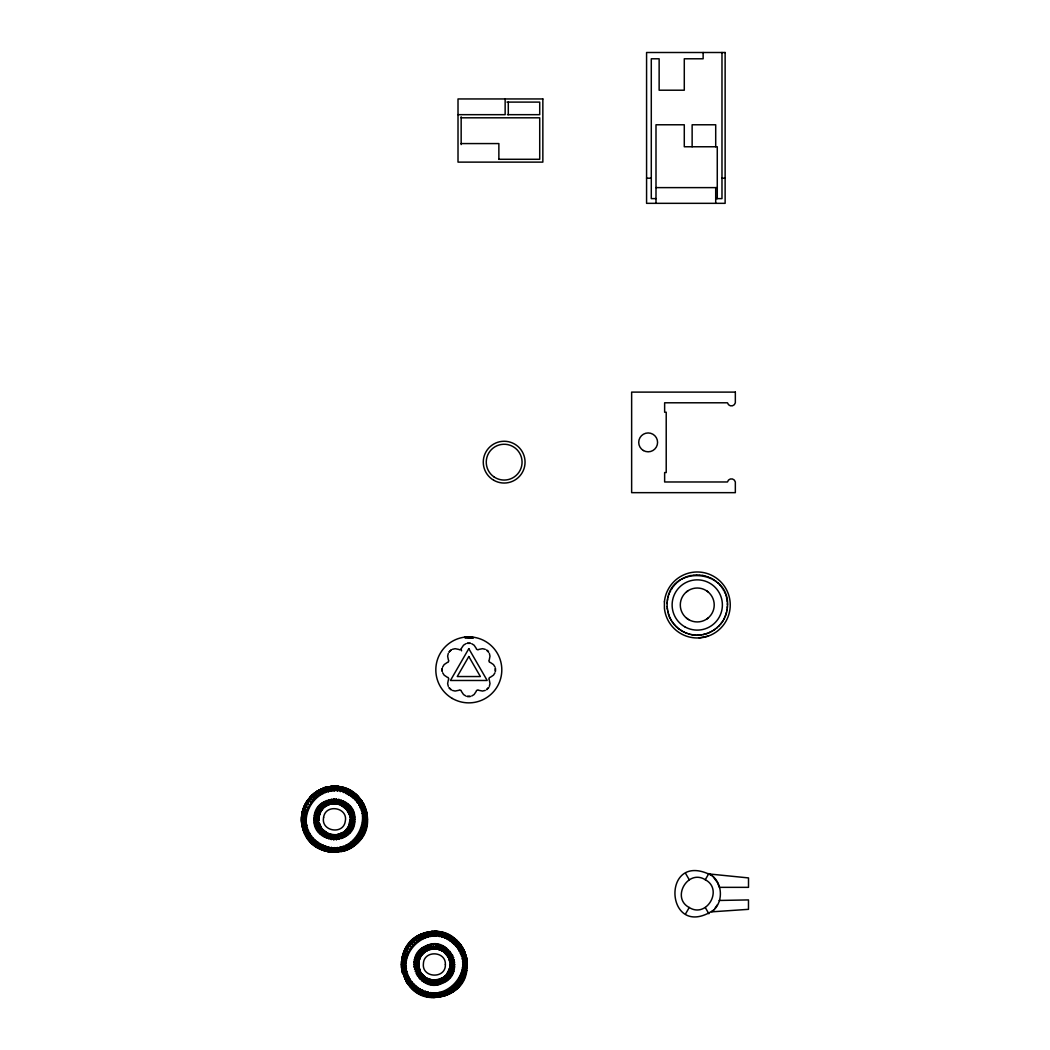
<?xml version="1.0" encoding="UTF-8"?>
<svg xmlns="http://www.w3.org/2000/svg" width="1050" height="1050" viewBox="0 0 1050 1050"><rect width="100%" height="100%" fill="white"/><g stroke="black" fill="none" stroke-linecap="round" stroke-linejoin="round"><path stroke-width="1.5" d="M334.451 786.804C294.289 786.109 290.588 848.164 331.052 851.681C377.344 857.049 377.764 782.591 331.537 786.463C336.354 786.621 323.426 786.384 322.744 788.484C307.506 793.944 298.252 811.571 302.413 827.229C310.931 866.289 372.225 855.829 367.29 816.152C366.056 800.966 353.128 787.907 337.969 786.529C336.315 785.846 329.332 786.988 332.312 786.411C335.921 786.883 327.954 786.319 331.078 786.752C336.696 785.872 342.418 786.804 347.576 789.193L345.949 793.498C381.609 808.815 353.666 863.664 320.316 843.819C288.238 825.234 316.457 777.604 348.705 793.695C380.546 810.6 356.252 861.997 322.521 846.129C285.219 830.458 314.79 773.85 348.705 793.695L348.587 794.837L351.107 795.191L353.194 792.172M331.183 786.503L339.006 787.093L330.829 786.608L331.839 787.106C337.05 785.964 332.889 786.778 328.899 786.804C321.602 788.235 314.777 791.923 309.842 797.528M319.83 789.758L321.457 793.039L320.316 794.837L318.977 794.417L317.048 791.306L325.789 787.5L335.252 786.345L341.565 787.119L333.231 786.568M343.087 836.679L345.726 836.351L345.279 835.393C367.277 821.848 342.261 787.277 322.521 804.064C301.862 820.641 327.521 849.726 347.734 834.842L344.964 831.009C363.602 814.209 330.789 789.915 320.066 812.713C309.789 835.918 350.057 844.738 350.162 819.328L354.874 819.328C356.042 846.471 311.233 845.092 314.068 818.068C314.409 792.527 356.108 793.813 354.874 819.328M438.322 932.846L439.11 932.4L438.296 932.886C440.068 930.549 431.038 931.941 430.802 931.704C435.199 931.481 423.373 932.138 422.454 933.739C388.881 944.619 399.131 999.482 434.372 997.5C493.146 992.224 463.483 910.219 417.06 936.561M402.741 973.508C399.262 961.747 403.056 948.334 412.217 940.209M355.727 844.554L353.364 841.746L353.377 840.354L355.438 839.816L358.063 842.376L350.884 847.796L344.61 850.592C355.806 847.232 364.547 837.165 366.712 825.641M357.971 842.297L360.176 839.987L357.315 837.703L357.328 835.957L358.982 835.406L362.053 837.414M454.125 942.834L451.999 942.401L454.256 938.175L460.701 944.619L457.774 946.824L456.028 946.326L456.041 944.751C429.279 914.117 384.549 960.816 414.96 986.501C441.276 1010.678 481.477 971.473 456.041 944.751L454.112 944.265C427.508 917.438 386.912 961.183 415.656 985.714C442.076 1010.1 480.401 968.783 454.112 944.265L454.125 942.834L456.592 940.117L449.019 935.078M401.94 970.567L405.536 969.898L406.967 971.486L402.636 973.534C399.998 963.756 401.848 952.744 408.135 944.698M454.794 964.504L450.083 964.504C451.119 982.839 421.536 985.766 418.976 967.641C414.934 953.229 435.081 942.244 445.226 952.993C455.923 962.062 447.838 981.54 433.834 980.332C417.703 980.7 412.86 956.038 427.757 950.25L426.274 945.748C449.977 934.211 467.106 973.941 442.457 983.259C418.766 994.796 401.625 955.067 426.274 945.748C451.605 936.981 466.029 976.251 438.861 983.351C415.446 990.189 405.313 951.969 428.623 945.997L428.505 944.934L430.999 945.42M334.596 786.949L333.913 786.529L336.184 786.384L328.899 786.804L329.516 790.427L328.571 791.674L326.747 791.031L325.789 787.5L330.697 786.975L328.899 786.804L338.428 786.581L344.61 788.064M355.438 839.816L355.464 838.254L357.315 837.703M367.329 819.328L366.831 812.989L363.667 803.998L360.426 805.704L358.942 805.192L358.982 803.263L362.053 801.255L366.608 812.49L367.172 822.504M467.106 967.536L466.594 957.994L464.664 951.733L462.42 947.139L459.309 949.069L457.734 948.57L457.774 946.824M302.531 827.203C300.064 817.95 302.282 807.739 307.847 800.008L311.574 802.712L312.493 799.877L309.75 797.449M433.663 992.775L434.372 997.5L433.545 997.369L433.663 992.775L431.668 993.707L431.327 997.356L437.404 997.237M345.279 835.393L343.232 832.361L337.181 834.803L332.811 834.96L332.43 838.596L333.821 839.751L333.966 835.157L330.645 834.579L328.86 838.976L327.193 837.296L328.558 833.897L322.114 829.251L319.082 822.596L314.37 823.082L315.118 820.68L318.78 820.431C317.533 809.786 329.28 800.599 339.308 804.392L341.237 800.074L342.943 801.911L341.342 805.206L347.366 810.18L349.558 814.997L354.257 814.354L353.64 816.638L350.004 817.149M351.107 795.191L351.067 796.451L353.364 796.911L355.727 794.115L363.667 803.998M427.757 950.25C423.202 952.14 419.908 956.629 418.976 961.38C416.246 965.593 423.649 972.156 417.073 973.245L417.309 975.726L421.417 973.403L425.919 977.747L431.76 980.004L431.143 983.614L433.178 984.9L433.847 980.214C438.9 982.091 444.294 973.232 446.565 980.884M335.002 803.631L335.121 799.969L336.341 798.997L337.811 800.244L337.181 803.854L330.12 804.103L326.589 805.731L324.24 801.649M667.091 604.971C666.803 561.684 735.564 568.457 726.836 610.864C723.936 627.834 704.839 639.293 688.498 633.846C680.925 631.549 674.389 626.168 670.648 619.198C668.246 616.993 666.461 603.107 667.157 606.454M694.299 635.001L695.783 635.066M698.736 574.888L700.206 574.954M467.25 964.504L466.804 958.44L463.903 949.804L460.622 951.431L459.204 950.985L459.309 949.069M453.744 964.504L454.65 962.141L449.938 962.417C449.177 955.028 442.562 949.253 435.291 948.701L435.553 944.121L436.301 945.223L435.947 948.872L429.712 949.502L428.623 945.997M365.006 806.886L361.62 808.277L360.281 807.831L360.426 805.704M334.241 786.621L339.071 786.962L338.218 786.647M350.162 819.328L348.39 826.822L344.964 831.009M338.415 851.97L328.899 851.852L329.516 848.242L331.498 847.455L332.325 848.584L332.062 852.233C321.457 851.34 311.483 845.263 306.114 835.997M443.271 932.859L436.826 931.717L436.485 936.298L434.372 935.183L434.372 931.508L446.25 933.844L443.271 932.859L442.024 937.283M451.736 936.456L449.715 940.747L452.038 941.102M335.908 803.565L336.341 798.997M465.137 952.586L461.711 953.912L460.425 953.518L460.622 951.431M495.39 671.317L495.39 668.417M495.377 671.37L495.377 668.364M331.012 852.022L331.498 847.455M337.404 791.201L337.89 786.634M443.822 977.209L445.292 975.804L447.838 978.429L450.017 977.629L446.696 974.242L449.767 968.153L450.083 964.504M301.796 824.092L305.432 823.567L306.784 825.208L305.97 826.35L302.413 827.229C300.366 817.897 302.006 807.621 307.847 800.008M361.62 808.277L361.344 810.587L365.715 809.169M431.327 997.356L430.277 997.133L430.854 992.565L428.977 993.339L428.308 996.936L433.545 997.369M461.711 953.912L461.396 956.169L465.78 954.817M691.372 634.567L692.829 634.778M701.676 575.177L703.146 575.387M324.24 837.021L326.589 832.939L321.733 828.568L318.78 830.721L317.087 830.078L317.336 828.424L320.578 826.704L319.082 822.596M331.498 786.712L330.816 786.542L332.312 786.411M329.766 838.136L331.314 839.514L332.023 834.973L332.811 834.96M347.773 811.007L350.884 809.064L351.12 807.529L349.296 806.872L346.487 809.235L349.558 814.997M425.919 951.261L423.938 948.176L424.161 946.811L426.208 946.929M449.072 934.972L447.274 939.343L449.807 939.566M348.797 812.936L352.157 811.453L352.446 809.668L350.884 809.064M318.78 830.721L318.544 832.138L322.114 829.251M449.938 962.417L448.508 957.403L443.691 951.851L445.856 948.911L444.583 946.811L441.919 950.722L437.115 948.911L437.916 944.396L436.301 945.223M439.281 936.653L440.436 932.072L430.618 931.98M317.336 828.424L315.892 827.872L316.247 825.956L319.686 824.709M324.778 806.951L322.521 804.064L320.237 804.668L323.151 808.421C318.111 810.954 321.576 821.31 314.068 818.068M422.717 953.964L420 951.51L420.354 949.646L421.864 949.712L424.226 952.508M349.296 806.872L349.545 805.573L346.487 809.235M421.864 949.712L422.166 948.124L423.938 948.176M353.076 813.986L353.496 811.952L352.157 811.453M328.899 851.852L327.613 851.484L328.571 846.996L326.747 847.626L325.789 851.169M340.331 791.674L341.289 787.172M337.181 803.854L338.822 799.378L340.436 800.901M428.308 996.936L427.048 996.555L428.072 992.079L426.339 992.709L425.342 996.24L430.277 997.133M316.247 825.956L314.987 825.523L315.499 823.358M438.008 949.226L438.861 945.656L440.226 944.934L441.328 946.431L440.016 949.843M688.498 633.846L689.929 634.2M704.576 575.754L706.007 576.109M719.184 900.467L748.479 899.916L748.479 909.339L711.572 911.846C724.146 902.869 723.03 881.816 709.747 874.033L748.506 877.918L748.506 887.342L719.355 887.342L717.439 882.512L713.317 876.96M448.836 958.374L452.209 956.944L452.616 955.342L451.041 954.634L447.891 956.497M449.518 960.356L453.062 959.385L453.561 957.521L452.209 956.944M451.041 954.634L451.434 953.282L447.589 955.802M428.505 984.073L429.831 979.676M438.913 949.344L440.226 944.934M453.574 961.918L454.243 959.792L453.062 959.385M430.815 984.624L431.143 983.614M322.744 850.185L324.293 850.592L325.71 846.221L324.056 846.759L322.744 850.185L317.048 847.363L311.981 843.491L307.847 838.661L311.574 835.957L309.173 834.199L306.009 836.062M344.649 787.946L343.192 792.435L346.159 792.448M409.986 942.283L412.689 944.751L411.823 947.428L408.043 944.619M448.284 653.402L447.641 656.171L448.363 659.846A7.862 7.862 0 0 0 448.822 660.699A21.998 21.998 0 0 0 448.192 662.222A7.862 7.862 0 0 0 447.261 662.497L444.15 664.584L442.654 666.999M489.352 686.332L489.996 683.563L489.274 679.888A7.862 7.862 0 0 0 488.814 679.035A21.998 21.998 0 0 0 489.431 677.526A7.862 7.862 0 0 0 490.376 677.25L493.474 675.163L494.983 672.748M472.251 637.245L465.006 637.822M435.96 931.888L437.417 931.652L431.104 931.678M411.823 981.579L408.043 984.388L406.416 981.816L415.183 991.2L423.898 995.676L425.355 991.318L426.339 992.709M353.824 819.328L354.716 816.821L353.64 816.638M685.716 632.848L687.107 633.347M707.411 576.607L708.803 577.106M408.161 984.362L414.488 990.832L422.454 995.269L423.767 991.856L425.355 991.318M446.289 933.739L444.701 938.175L447.444 938.254M440.409 996.817C451.382 994.796 461.147 986.869 465.019 976.382M412.138 940.117L414.606 942.834L413.634 945.276L412.689 944.751M311.981 795.165L314.475 797.856L313.438 800.402L312.493 799.877M363.667 834.658L365.006 831.771L361.62 830.392L360.281 830.839L360.426 832.965L363.667 834.658L360.176 839.987M315.105 818.134L314.068 820.588L315.118 820.68M426.274 983.259L428.098 979.046M440.633 949.974L442.457 945.748L443.678 947.52M321.077 849.371L322.954 845.171L324.056 846.759M420.84 994.468L422.73 990.281L423.767 991.856M463.903 979.217L460.622 977.576L460.425 975.489L465.137 976.421C461.291 985.832 453.219 993.589 443.363 996.122M414.488 938.175L416.692 941.102L415.656 943.307L414.606 942.834M683.038 631.575L684.377 632.218M710.141 577.736L711.48 578.366M314.423 793.117L316.641 796.031L315.525 798.315L314.475 797.856M319.83 848.912L321.457 845.617L322.954 845.171M419.659 994.035L421.299 990.767L422.73 990.281M438.204 932.361L439.031 932.242L438.217 932.794L438.966 932.138L434.372 931.508L440.081 932.124M430.434 931.744C438.848 930.733 420.053 932.886 416.994 936.456L418.924 939.566L417.861 941.548L416.692 941.102M348.705 793.695L350.49 790.492M318.977 794.417L317.822 796.451L316.641 796.031M318.006 847.796L320.316 843.819L321.457 845.617M417.926 992.972L420.223 988.995L421.299 990.767M426.458 978.219L424.161 982.196L423.938 980.844L425.919 977.747M685.637 913.749L689.246 907.502C706.663 918.645 723.621 889.258 705.272 879.742C687.855 868.612 670.884 897.999 689.246 907.502M705.272 879.742L708.868 873.508M680.492 630.053L681.765 630.814M712.74 579.128L714.013 579.889M717.413 904.733L714.84 908.578M418.924 939.566L420.223 940.013L421.299 938.254L419.659 934.972M437.299 931.639L438.966 932.138M416.994 992.552L418.924 989.441L420.223 988.995M317.048 847.363L318.977 844.239L320.316 843.819M421.299 938.254L422.73 938.726L423.767 937.151L422.454 933.739M346.146 808.671L343.192 806.138L345.726 802.305M432.377 931.573L431.274 931.652L431.668 935.301L433.663 936.233L434.372 935.183M433.716 983.876L435.553 984.9L436.301 983.784L435.947 980.136M321.457 793.039L322.954 793.498L324.056 791.91L322.744 788.484M435.658 931.586L434.661 932.124M305.432 823.567L306.324 822.281L305.156 820.746L301.494 820.929M423.767 937.151L425.355 937.703L426.339 936.298L425.342 932.767M342.943 801.911L343.56 801.045M436.826 931.717L428.308 932.072L428.977 935.681L430.854 936.442L431.668 935.301M305.156 820.746L306.167 819.328L305.156 817.911L301.494 817.74M426.339 936.298L428.072 936.928L428.977 935.681M415.183 991.2L417.861 987.472L418.924 989.441M315.131 845.933L317.822 842.205L318.977 844.239M324.056 791.91L325.71 792.435L326.747 791.031M331.498 791.201L332.325 790.072L332.062 786.424L328.899 786.804L331.078 786.752L331.498 791.201L329.516 790.427M405.536 969.898L406.402 968.717L405.169 967.207L401.52 967.549M405.169 967.207L406.127 965.921L405.038 964.504L401.376 964.504M678.116 628.294L679.311 629.173M715.207 580.781L716.389 581.661M423.938 980.844L422.166 980.884L424.909 977.209M436.301 983.784L437.916 984.624L438.861 983.351L438.008 979.794M438.861 983.351L440.226 984.073L441.328 982.59L440.016 979.164M322.14 835.629L324.909 831.967M305.156 817.911L306.324 816.375L305.432 815.089L301.796 814.564M405.038 964.504L406.127 963.099L405.169 961.8L401.52 961.459M303.332 830.288L307.558 828.069L305.97 826.35M336.367 786.739L335.331 786.673L336.367 786.936M451.999 942.401L454.86 938.805M405.169 961.8L406.402 960.291L405.536 959.122L401.94 958.44M305.432 815.089L306.784 813.448L305.97 812.306L302.413 811.44M327.193 837.296L326.484 838.136L324.765 836.115M403.607 976.421L407.794 974.177L406.153 972.536M418.688 965.554L415.039 965.803L413.949 964.504L415.039 963.217L418.688 963.454M422.717 975.043L420 977.497L420.354 979.361L421.864 979.309L424.226 976.5M344.754 807.306L347.734 803.814M415.039 963.217L414.081 962.141L415.38 960.645L418.976 961.38M412.611 989.153L415.656 985.714M418.976 967.641L415.38 968.362L414.081 966.879L415.039 965.803M304.526 833.241L308.608 830.839L306.784 829.067M335.751 786.411L334.582 786.332L335.291 786.437M405.536 959.122L406.967 957.521L406.153 956.484L402.636 955.474M445.856 948.911L446.565 948.124M312.454 843.767L315.525 840.354M358.063 796.281L355.438 798.84L353.377 798.315L356.449 794.903L362.053 801.255M675.924 626.312L677.027 627.296M717.491 582.645L718.581 583.643M305.97 812.306L307.558 810.587L303.188 809.169M420.354 979.361L423.504 976.014M445.226 952.993L448.389 949.646M415.38 960.645L414.488 959.792L416.062 958.151L419.527 959.346M404.827 979.217L408.883 976.776L407.019 975.096M320.237 833.989L323.426 830.694M454.112 944.265L457.327 940.971L456.592 940.117M406.153 956.484L407.794 954.831L403.476 953.256M415.38 968.362L414.488 969.216L418.963 968.153M410.274 986.869L413.634 983.745M309.173 834.199L309.96 833.477L307.847 831.692M417.047 955.815L415.17 957.521L416.062 958.151M456.041 944.751L458.745 942.283L457.327 940.971M673.929 624.107L674.927 625.209M719.578 584.745L720.576 585.834M713.698 910.074C664.676 942.493 660.043 848.19 712.005 875.647M310.012 841.326L313.438 838.254M360.176 798.669L357.315 800.966L355.464 800.402L358.877 797.331M337.811 800.244L338.822 799.378M335.002 835.039L335.121 838.701L336.341 839.672L337.811 838.412L337.181 834.803L333.966 835.157M418.399 975.476L418.727 977.629L422.244 974.676M446.499 954.332L450.017 951.379M456.028 946.326L459.559 943.372L458.745 942.283M451.054 650.055L448.993 652.102L451.093 650.029M331.314 839.514L332.43 838.596M332.811 803.709L332.43 800.061L333.821 798.919L335.121 799.969M333.821 839.751L335.121 838.701M686.49 591.859L687.829 590.861M672.171 621.731L673.05 622.926M721.455 587.029L722.334 588.21M706.676 619.08L708.015 618.096M358.982 803.263L357.328 802.712L361.042 800.008M341.565 851.55L340.777 847.967L343.192 846.221L344.649 850.71M472.644 637.101L468.996 636.878M347.366 810.18L351.12 807.529M440.436 996.936L439.753 993.339L442.024 991.725L443.402 996.24M341.565 787.119L338.1 787.054M457.734 948.57L461.527 945.984L462.42 947.139M337.181 834.803L343.232 832.361M317.087 830.078L320.985 827.663L320.578 826.704M338.428 852.088L337.982 848.453L340.331 846.996L340.777 847.967M406.311 981.881L410.235 979.256L408.109 977.576M437.417 997.356L437.076 993.707L439.281 992.355L439.753 993.339M670.648 619.198L671.409 620.471M723.096 589.483L723.857 590.756M441.328 946.431L442.457 945.748M358.942 805.192L362.919 802.896M428.308 932.072L435.369 931.521M459.204 950.985L463.234 948.78L463.903 949.804M348.39 811.847L352.446 809.668M434.372 993.838L436.485 992.709L437.076 993.707M335.252 852.311L335.16 848.649L337.404 847.455L337.982 848.453M465.938 643.702L463.523 645.212L461.436 648.309A7.862 7.862 0 0 0 461.16 649.241L461.567 650.842M471.686 696.032L474.101 694.536L476.188 691.425A7.862 7.862 0 0 0 476.464 690.493A21.998 21.998 0 0 0 477.986 689.863A7.862 7.862 0 0 0 478.839 690.322L482.514 691.044L485.284 690.401M448.508 957.403L452.616 955.342M669.388 616.521L670.018 617.859M724.487 592.095L725.13 593.434M315.892 827.872L320.066 825.943M332.325 848.584L334.451 847.612L335.16 848.649M416.115 973.678L417.073 973.245M447.891 972.51L451.041 974.374L452.616 973.678L452.209 972.064L448.836 970.633M360.281 807.831L364.481 805.954M452.209 972.064L453.561 971.486L453.062 969.622L449.518 968.651M449.571 976.513L451.434 975.726L451.041 974.374M460.425 953.518L464.664 951.733M349.217 813.619L353.496 811.952M319.686 813.96L316.247 812.7L315.892 810.797L317.336 810.233L320.578 811.952M347.773 827.663L350.884 829.605L352.446 828.988L352.157 827.216L348.797 825.72M317.336 810.233L317.087 808.579L318.78 807.949L321.733 810.101M352.157 827.216L353.496 826.704L349.217 825.051M415.17 971.486L419.488 969.924M449.242 959.096L453.561 957.521M668.391 613.738L668.889 615.129M725.629 594.825L726.128 596.216M708.081 636.103L699.129 637.875M346.487 829.434L349.296 831.784L351.12 831.128L350.884 829.605M437.876 932.728L438.966 932.334L438.204 932.558M316.247 812.7L314.987 813.133L319.371 814.538M358.982 835.406L358.942 833.477L360.426 832.965M453.062 969.622L454.243 969.216L449.767 968.153M432.534 931.704L433.663 931.77L433.663 936.233M318.78 807.949L318.544 806.531L320.512 805.875M452.34 649.333L455.123 648.69L458.798 649.412A7.862 7.862 0 0 1 459.651 649.871A21.998 21.998 0 0 1 461.16 649.254M314.987 825.523L319.371 824.132M462.42 981.881L459.309 979.952L459.204 978.036L460.622 977.576M460.701 984.388L457.774 982.183L457.734 980.438L459.309 979.952M347.419 833.726L349.545 833.096L349.296 831.784M366.069 828.765L361.344 828.069L361.62 830.392M458.745 986.737L456.041 984.27L456.028 982.682L457.774 982.183M445.935 980.044L448.389 979.361L447.838 978.429M466.108 973.534L461.396 972.838L461.711 975.096M402.504 972.615L406.967 971.486M456.592 988.89L454.125 986.186L454.112 984.756L456.041 984.27M667.669 610.864L668.023 612.294M726.482 597.66L726.836 599.091M429.673 949.384L435.291 948.701M473.353 637.836L464.546 637.153M449.767 960.855L454.243 959.792M366.831 825.668L362.119 825.208L362.552 827.715M302.295 826.166L306.784 825.208M362.119 813.448L366.608 812.49M454.256 990.832L451.999 986.619L454.125 986.186M462.092 958.899L466.594 957.994M353.364 841.746L351.067 842.205L353.771 845.933M466.804 970.567L462.092 970.108L462.577 972.536M324.765 802.554L322.14 803.027L322.521 804.064M401.861 969.399L406.402 968.717M452.038 987.906L449.715 988.26L452.209 992.119M667.236 607.937L667.446 609.394M727.059 600.561L727.269 602.018M472.867 637.901C474.652 636.576 460.202 637.363 467.46 636.904M367.29 822.517L362.578 822.281L363.234 824.972M414.081 966.879L418.648 966.341M301.757 822.767L306.324 822.281M362.578 816.375L367.146 815.889M418.727 977.629L420 977.497M467.224 967.549L462.512 967.326L463.194 969.898M462.512 961.695L467.079 961.236M467.316 643.309L470.269 643.296M470.321 696.439L467.368 696.439M467.368 643.296L470.321 643.309M470.269 696.439L467.316 696.439M472.867 637.704L470.111 637.888M468.471 637.061L464.861 637.429L469.849 637.888M433.558 931.993C389.248 932.754 393.934 1001.267 437.364 996.896C480.664 992.526 471.45 928.856 433.808 931.521L434.818 931.836M401.533 966.144L406.127 965.921M727.348 603.501L727.427 604.971M506.979 102.099L539.713 102.099L539.713 114.673L507.439 114.673M458.01 114.673L505.142 114.673L505.142 98.949M461.16 117.81L539.713 117.81L539.713 159.285L498.803 159.285M461.16 143.574L498.868 143.574L498.868 159.285M646.577 178.198L651.289 178.198M721.98 178.198L725.13 178.198M656.001 187.622L717.268 187.622M656.001 198.621L651.289 198.621L651.289 58.787L659.137 58.787L659.137 90.208L684.285 90.208L684.285 58.787L703.133 58.787L703.133 52.5M715.706 198.621L721.98 198.621L721.98 52.5M301.573 819.328L306.167 819.328M367.447 819.328L362.736 819.328L363.641 822.163M413.949 964.504L418.543 964.504M467.368 964.504L462.643 964.504L463.575 967.207M334.779 786.345L335.58 786.358M435.947 948.872L437.115 948.911M667.236 602.018L667.157 603.501M727.348 606.454L727.269 607.937M401.533 962.863L406.127 963.099M335.252 786.345L339.15 787.054M436.761 931.599L437.417 931.652M338.1 786.857L336.315 786.384L337.312 786.791M338.428 786.581L336.184 786.384M420 951.51L418.727 951.379L422.244 954.332M301.757 815.889L306.324 816.375M414.081 962.141L418.648 962.666M450.096 966.341L454.65 966.879M350.162 821.271L354.716 821.835M667.669 599.091L667.446 600.561M727.059 609.394L726.836 610.864M401.861 959.608L406.402 960.291M314.37 815.574L318.885 816.428M466.883 637.061L465.242 637.074M302.295 812.49L306.784 813.448M414.488 959.792L418.963 960.855M327.613 851.484L324.293 850.592M668.391 596.216L668.023 597.66M726.482 612.294L726.128 613.738M349.808 823.187L354.257 824.316M402.504 956.392L406.967 957.521M422.494 995.164L427.048 996.555M333.165 786.765L331.262 786.647M330.645 834.579L332.023 834.973M485.284 649.333L482.514 648.69L478.839 649.412A7.862 7.862 0 0 0 477.986 649.871A21.998 21.998 0 0 0 476.477 649.254A7.862 7.862 0 0 0 476.188 648.309L474.101 645.212L471.686 643.702M452.34 690.401L455.123 691.044L458.798 690.322A7.862 7.862 0 0 0 459.651 689.863A21.998 21.998 0 0 0 461.16 690.493A7.862 7.862 0 0 0 461.436 691.425L463.523 694.536L465.938 696.032M337.837 803.867L339.308 804.392M669.388 593.434L668.889 594.825M725.629 615.129L725.13 616.521M449.242 969.924L453.561 971.486M423.898 995.676L425.342 996.24M460.425 975.489L464.664 977.274M338.586 787.159L337.942 787.211M304.421 805.954L308.608 807.831M360.281 830.839L364.481 832.703M332.325 790.072L334.451 791.057L334.451 786.45M315.892 810.797L320.066 812.713M670.648 590.756L670.018 592.095M724.487 617.859L723.857 619.198M404.749 950.237L408.883 952.232M341.342 805.206L343.192 806.138M416.115 955.342L420.223 957.403M448.508 971.604L452.616 973.678M337.982 786.529L338.284 786.555M330.133 786.621L331.367 787.054L330.829 786.608M348.39 826.822L352.446 828.988M459.204 978.036L463.234 980.228M305.983 802.896L309.96 805.192M358.942 833.477L362.919 835.774M441.328 982.59L442.457 983.259L440.633 979.046M672.171 588.21L671.409 589.483M723.096 620.471L722.334 621.731M406.311 947.362L410.235 949.764M317.087 808.579L320.985 810.994M350.424 790.597L356.449 794.903M417.309 953.282L421.142 955.802M447.589 973.206L451.434 975.726M457.734 980.438L461.527 983.023M347.366 828.476L351.12 831.128M331.708 786.45C332.377 787.644 333.467 786.03 332.299 786.411M357.328 835.957L361.042 838.661M706.676 590.861L708.015 591.859M673.929 585.834L673.05 587.029M721.455 622.926L720.576 624.107M686.49 618.096L687.829 619.08M318.544 806.531L322.114 809.406M451.093 689.719L448.993 687.632L451.054 689.692M332.43 800.061L331.314 799.142L332.023 803.683M456.028 982.682L459.559 985.635M337.811 838.412L338.822 839.278L337.837 834.789M355.464 838.254L358.877 841.326M675.924 583.643L674.927 584.745M719.578 625.209L718.581 626.312M346.146 829.999L349.545 833.096M454.112 984.756L457.327 988.037M420.354 949.646L423.504 952.993M678.116 581.661L677.027 582.645M717.491 627.296L716.389 628.294M353.377 840.354L356.449 843.767M320.985 827.663L321.733 828.568M459.559 943.372L463.234 948.78M451.999 986.619L454.86 990.216M328.571 846.996L329.516 848.242M437.916 944.396L438.861 945.656M422.166 948.124L424.909 951.812M680.492 579.889L679.311 580.781M715.207 629.173L714.013 630.053M325.71 846.221L326.747 847.626M428.072 992.079L428.977 993.339M430.854 992.565L431.668 993.707M460.701 944.619L461.527 945.984M683.038 578.366L681.765 579.128M712.74 630.814L711.48 631.575M685.637 873.508L689.246 879.742M705.272 907.502L708.868 913.749M417.926 936.036L420.223 940.013M424.161 946.811L426.458 950.801M442.286 978.219L444.583 982.196M318.006 790.86L320.316 794.837M348.587 843.819L350.884 847.796M447.274 989.678L449.361 993.759M494.983 666.999L493.474 664.584L490.376 662.497A7.862 7.862 0 0 0 489.431 662.209A21.998 21.998 0 0 0 488.814 660.699A7.862 7.862 0 0 0 489.274 659.846L489.996 656.171L489.352 653.402M442.654 672.748L444.15 675.163L447.261 677.25A7.862 7.862 0 0 0 448.192 677.526A21.998 21.998 0 0 0 448.822 679.035A7.862 7.862 0 0 0 448.363 679.888L447.641 683.563L448.284 686.332M341.512 833.503L343.56 837.611M685.716 577.106L684.377 577.736M710.141 632.218L708.803 632.848M420.84 934.539L422.73 938.726M321.077 789.298L322.954 793.498M345.949 845.171L347.826 849.371M326.484 800.52L328.283 804.759M303.437 830.248L304.631 833.188M444.701 990.832L446.381 995.111M688.498 576.109L687.107 576.607M707.411 633.347L706.007 633.846M339.714 834.264L341.237 838.596M423.898 933.345L425.355 937.703M324.293 788.064L325.71 792.435M438.913 979.676L440.226 984.073M328.86 799.68L330.12 804.103M691.372 575.387L689.929 575.754M704.576 634.2L703.146 634.567M427.048 932.453L428.072 936.928M327.613 787.172L328.571 791.674M421.864 979.309L422.166 980.884M430.815 944.396L431.616 948.911M437.115 980.096L437.916 984.624M694.299 574.954L692.829 575.177M701.676 634.778L700.206 635.001M430.277 931.888L430.854 936.442M335.908 835.091L336.341 839.672M318.649 818.357L318.78 820.431M433.178 944.121L433.453 948.701M435.291 980.306L435.553 984.9M697.253 574.809L695.783 574.888M698.736 635.066L697.253 635.145M333.821 798.919L333.966 803.513M355.438 798.84L355.464 800.402M357.315 800.966L357.328 802.712M353.364 796.911L353.377 798.315M717.268 198.621L717.268 146.764L684.285 146.764L684.285 124.779L656.001 124.779L656.001 203.332M715.706 146.764L715.706 124.779L692.134 124.779L692.134 146.764M715.706 187.622L715.706 203.332M508.292 102.099L508.292 114.673M461.16 116.799L461.16 144.585M302.518 817.793C299.604 859.228 363.234 862.194 366.266 822.413C371.214 780.885 303.699 774.362 302.518 817.793M303.266 817.819C300.418 858.296 362.565 861.197 365.518 822.347C370.348 781.778 304.421 775.412 303.266 817.819M304.159 817.871C301.389 857.181 361.764 859.989 364.639 822.255C369.324 782.854 305.274 776.672 304.159 817.871M402.439 962.916C399.499 1004.483 463.312 1007.396 466.2 967.457C470.951 925.995 403.699 919.577 402.439 962.916M403.187 962.955C400.312 1003.551 462.643 1006.399 465.452 967.391C470.098 926.888 404.408 920.614 403.187 962.955M404.079 962.994C401.284 1002.435 461.829 1005.191 464.559 967.299C469.074 927.964 405.274 921.874 404.079 962.994M416.023 963.283C413.359 986.278 451.054 989.717 452.629 966.643C456.488 942.729 416.587 938.91 416.023 963.283M416.916 963.336C414.383 985.215 450.24 988.496 451.736 966.538C455.424 943.779 417.454 940.157 416.916 963.336M417.664 963.388C415.236 984.336 449.571 987.472 450.988 966.446C454.519 944.672 418.176 941.194 417.664 963.388M418.228 963.428C415.879 983.666 449.059 986.698 450.437 966.381C453.849 945.328 418.714 941.981 418.228 963.428M350.634 819.328C351.527 840.84 316.089 839.685 318.308 818.331C318.596 798.131 351.579 799.116 350.634 819.328M351.186 819.328C352.117 841.588 315.459 840.394 317.743 818.304C318.058 797.383 352.17 798.42 351.186 819.328M351.934 819.328C352.905 842.586 314.606 841.326 316.995 818.252C317.323 796.412 352.971 797.488 351.934 819.328M352.826 819.328C353.85 843.767 313.596 842.454 316.103 818.199C316.444 795.244 353.916 796.372 352.826 819.328M445.371 964.504C445.961 979.256 421.627 978.272 423.399 963.624C423.859 950.014 446.014 950.906 445.371 964.504M323.597 817.517C320.657 831.39 343.586 835.209 345.292 821.139C348.246 807.279 325.316 803.447 323.597 817.517M442.247 668.417L442.247 671.317L442.247 668.364M468.812 648.664L450.45 680.479L487.187 680.479L468.812 648.664M468.812 656.512L457.249 676.541L480.375 676.541L468.812 656.512M488.657 687.592L486.583 689.692L488.631 687.632M438.966 932.334L438.217 932.794L439.031 932.439M725.13 52.5L646.577 52.5L646.577 203.332L725.13 203.332L725.13 52.5M542.85 98.949L458.01 98.949L458.01 162.12L542.85 162.12L542.85 98.949M735.341 392.109L631.641 392.109L631.641 492.66L735.341 492.66L735.341 481.976A4.029 4.029 0 0 0 727.479 481.976L664.637 481.976L664.637 472.553L666.212 472.553L666.212 412.217L664.637 412.217L664.637 402.793L727.479 402.793A4.029 4.029 0 0 0 735.341 402.793L735.341 392.109M664.414 601.742L664.414 608.212A32.996 32.996 0 0 0 714.683 632.992A32.996 32.996 0 0 0 714.683 576.962A32.996 32.996 0 0 0 664.414 601.742M487.699 650.987L486.544 650.029L488.631 652.102L487.699 650.987M684.692 626.745A25.134 25.134 0 0 0 722.387 604.971A25.134 25.134 0 0 0 684.692 583.209A25.134 25.134 0 0 0 684.692 626.745M688.774 619.671A16.971 16.971 0 0 0 714.223 604.971A16.971 16.971 0 0 0 688.774 590.284A16.971 16.971 0 0 0 688.774 619.671M452.314 698.447A32.996 32.996 0 0 0 501.808 669.874A32.996 32.996 0 0 0 452.314 641.301A32.996 32.996 0 0 0 452.314 698.447M493.723 476.713A17.916 17.916 0 0 0 521.981 463.903A17.916 17.916 0 0 0 496.768 445.843A17.916 17.916 0 0 0 493.723 476.713M493.71 480.244A20.895 20.895 0 0 0 525.053 462.158A20.895 20.895 0 0 0 493.71 444.058A20.895 20.895 0 0 0 493.71 480.244M643.427 450.542A9.424 9.424 0 0 0 657.576 442.378A9.424 9.424 0 0 0 643.427 434.214A9.424 9.424 0 0 0 643.427 450.542"/></g></svg>
